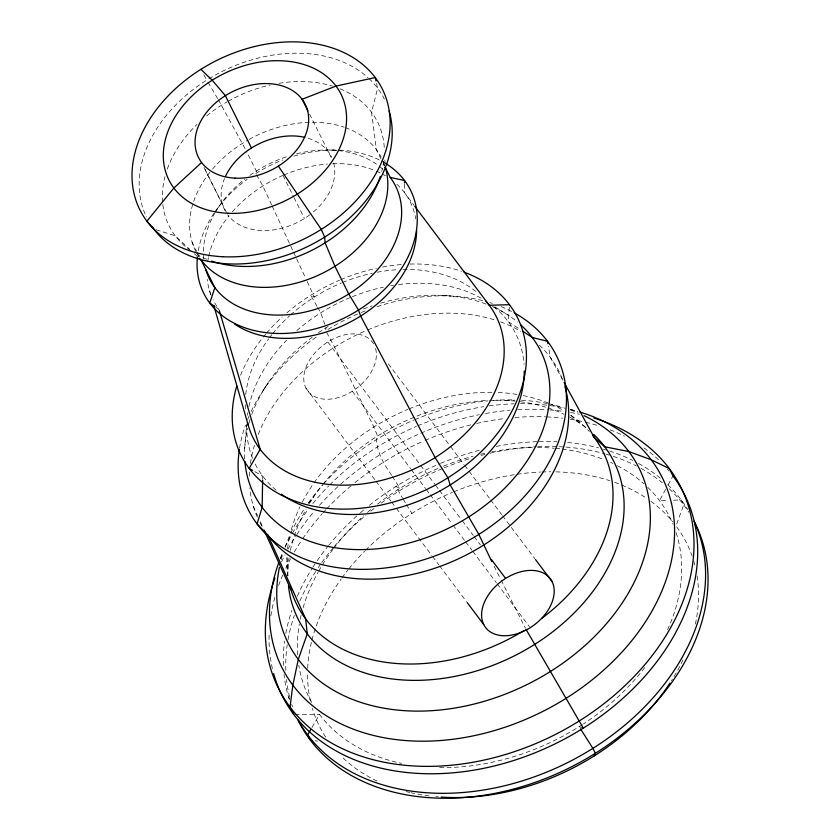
<?xml version="1.0" encoding="UTF-8"?>
<svg xmlns="http://www.w3.org/2000/svg" width="840" height="840" viewBox="0 0 840 840"><rect width="100%" height="100%" fill="white"/><g stroke="black" fill="none" stroke-linecap="round" stroke-linejoin="round"><path stroke-width="0.63" stroke-dasharray="4.2 3.15" d="M404.555 184.159L404.523 192.675L413.942 205.18M262.647 478.695L262.689 476.091L252.556 470.316M509.292 307.304L508.253 321.657L520.275 329.574M244.661 448.655L246.677 424.001M325.836 329.784L326.036 327.757M271.625 204.887L262.857 185.987L255.801 173.492L256.337 171.077L246.54 151.441M280.413 558.674L282.755 552.867M665.626 489.426L659.495 500.64L668.441 500.356M668.073 484.932L672.976 475.965M312.029 727.356L319.536 714.441A201.642 147.945 -26.5 0 0 401.625 763.445M263.382 390.106L268.044 382.914M216.667 209.622L218.694 206.882M308.48 503.36L313.73 496.776M673.554 500.189L681.23 499.937L683.687 504.872L676 525.913A205.17 150.538 -26.5 0 1 692.087 556.006M505.722 400.428L514.889 400.176M295.04 714.452L319.536 714.441M331.863 150.097L337.103 150.15M442.386 295.428L450.849 296.037M315.105 740.723L317.604 741.185M570.35 409.479L577.563 411.411M156.125 229.751L175.172 235.757L189.546 249.197M579.117 726.695L582.256 727.766M495.002 306.863L509.261 315.882M215.901 307.251L218.988 309.362A110.051 80.745 -26.5 0 1 213.119 299.806M579.369 422.961L569.604 414.341A171.14 125.57 -26.5 0 1 589.375 431.508M194.345 253.67L197.222 256.358M388.395 363.919L449.768 445.536M450.555 446.586L463.932 464.373M464.719 465.423L489.899 498.907M490.686 499.957L501.701 514.605M502.488 515.655L534.755 558.558M327.779 341.922L419.843 464.363M420.63 465.402L434.794 484.239M435.582 485.289L438.732 489.468M439.519 490.518L461.548 519.823M462.336 520.863L473.351 535.51M474.138 536.561L480.428 544.929M352.359 391.209L410.582 468.647M411.369 469.697L425.534 488.534M426.321 489.573L429.471 493.763M430.259 494.812L452.288 524.107M453.075 525.158L464.877 540.855M465.665 541.895L471.954 550.274M472.742 551.313L496.346 582.708M497.133 583.758L529.399 626.661M305.907 388.059L375.144 480.144M375.931 481.183L390.883 501.07M391.671 502.11L395.608 507.35M396.396 508.389L431.802 555.481M432.59 556.532L438.879 564.9M439.667 565.95L466.421 601.524M391.671 475.335C384.195 464.625 377.255 453.002 376.446 439.635L377.591 436.034L373.884 427.024L334.604 347.141L326.33 331.884M392.354 476.427L399.924 488.387L395.976 486.476L402.476 498.015M403.147 499.118L405.836 503.528M406.507 504.63L411.884 513.44M207.984 82.32L217.718 98.648M218.358 99.739L245.963 150.286M316.995 306.243L310.727 295.312L314.36 297.024L306.138 279.3M317.625 307.335L320.754 312.806L324.818 324.303M562.842 380.216L550.295 357.326L548.373 346.206M203.784 74.739L206.682 80.136A132.783 97.43 -26.5 0 0 146.433 217.004M494.12 566.192L500.608 579.044M501.197 580.22L525.389 628.121M380.993 158.917L376.394 149.678L371.553 112.255L377.622 88.211L376.562 83.475M383.303 163.537L384.447 165.847M309.582 114.124L331.632 158.351M282.996 175.423L293.433 196.371M294.021 197.536L304.458 218.484M205.086 169.47L226.548 212.531M204.005 167.422L222.569 204.656M192.077 242.162L196.686 251.402M197.264 252.556L199.563 257.177M288.53 696.99L289.506 698.964M272.171 206.062L292.992 250.95M293.538 252.137L305.592 278.124M253.344 506.331L257.639 515.844M260.327 521.798L262.469 526.554M209.496 290.535L210.934 295.565M384.804 159.999L385.214 163.79M287.983 569.174L286.965 556.164A171.14 125.57 -26.5 0 0 287.879 575.862M693.703 561.005A205.17 150.538 -26.5 0 1 695.048 565.908M697.106 576.051A205.17 150.538 -26.5 0 1 695.352 624.141M682.973 659.957A205.17 150.538 -26.5 0 1 671.412 680.81M438.512 796.898A205.17 150.538 -26.5 0 1 435.834 796.667M429.198 795.942A205.17 150.538 -26.5 0 1 411.096 792.76M409.836 792.466A205.17 150.538 -26.5 0 1 406.119 791.553M376.981 781.022A205.17 150.538 -26.5 0 1 341.114 756.074M325.584 736.995A205.17 150.538 -26.5 0 1 312.385 708.372M310.454 700.959A205.17 150.538 -26.5 0 1 307.556 672.252M307.681 668.262A205.17 150.538 -26.5 0 1 311.64 641.34M311.966 640.038A205.17 150.538 -26.5 0 1 341.177 578.938M341.922 577.92A205.17 150.538 -26.5 0 1 348.106 569.793M348.915 568.796A205.17 150.538 -26.5 0 1 364.592 551.26M365.516 550.326A205.17 150.538 -26.5 0 1 452.529 492.334M453.737 491.831A205.17 150.538 -26.5 0 1 515.77 474.464M517.072 474.275A205.17 150.538 -26.5 0 1 540.55 472.038M541.842 471.975A205.17 150.538 -26.5 0 1 550.83 471.807M555.891 471.87A205.17 150.538 -26.5 0 1 609.756 480.659M614.733 482.349A205.17 150.538 -26.5 0 1 646.517 498.246M650.885 501.302A205.17 150.538 -26.5 0 1 672.851 521.913M292.562 706.828A221.582 162.582 -26.5 0 1 291.743 704.382M289.653 697.095A221.582 162.582 -26.5 0 1 286.503 679.486M285.842 670.394A221.582 162.582 -26.5 0 1 287.217 644.784M288.036 639.681A221.582 162.582 -26.5 0 1 294.315 615.352M299.817 601.115A221.582 162.582 -26.5 0 1 316.754 569.919M318.234 567.683A221.582 162.582 -26.5 0 1 321.069 563.567M321.804 562.538A221.582 162.582 -26.5 0 1 333.606 547.323M334.457 546.325A221.582 162.582 -26.5 0 1 365.81 515.214M370.808 511.088A221.582 162.582 -26.5 0 1 374.903 507.864M381.161 503.139A221.582 162.582 -26.5 0 1 443.037 468.321M444.213 467.828A221.582 162.582 -26.5 0 1 469.886 458.619M481.194 455.395A221.582 162.582 -26.5 0 1 484.974 454.43M490.014 453.233A221.582 162.582 -26.5 0 1 536.403 446.733M537.705 446.67A221.582 162.582 -26.5 0 1 556.868 446.586M559.356 446.691A221.582 162.582 -26.5 0 1 564.711 447.006M566.045 447.111A221.582 162.582 -26.5 0 1 604.632 453.747M605.85 454.083A221.582 162.582 -26.5 0 1 609.43 455.144M613.274 456.362A221.582 162.582 -26.5 0 1 636.478 466.001M641.046 468.426A221.582 162.582 -26.5 0 1 662.382 482.79M669.239 488.786A221.582 162.582 -26.5 0 1 688.842 512.284M289.286 699.447A221.582 162.582 -26.5 0 1 284.036 674.552M283.385 665.458A221.582 162.582 -26.5 0 1 284.582 641.12M285.81 633.465A221.582 162.582 -26.5 0 1 291.858 610.418M297.36 596.179A221.582 162.582 -26.5 0 1 312.123 568.355M312.837 567.221A221.582 162.582 -26.5 0 1 315.777 562.748M317.173 560.69A221.582 162.582 -26.5 0 1 327.842 546.399M328.661 545.391A221.582 162.582 -26.5 0 1 359.436 513.629M360.413 512.788A221.582 162.582 -26.5 0 1 364.34 509.45M369.369 505.344A221.582 162.582 -26.5 0 1 439.394 463.88M440.57 463.386A221.582 162.582 -26.5 0 1 479.987 450.135M496.335 446.429A221.582 162.582 -26.5 0 1 537.831 441.641M539.123 441.599A221.582 162.582 -26.5 0 1 556.899 441.756M567.577 442.522A221.582 162.582 -26.5 0 1 598.51 447.836M603.383 449.148A221.582 162.582 -26.5 0 1 606.974 450.209M609.536 451.017A221.582 162.582 -26.5 0 1 632.867 460.478M638.589 463.491A221.582 162.582 -26.5 0 1 661.93 479.525M667.716 484.743A221.582 162.582 -26.5 0 1 687.75 509.544M676.126 532.665A201.642 147.945 -26.5 0 1 667.433 630.074M644.69 667.601A201.642 147.945 -26.5 0 1 583.496 723.88M582.404 724.595A201.642 147.945 -26.5 0 1 437.714 767.561M311.745 702.555A201.642 147.945 -26.5 0 1 298.798 665.175M297.654 654.906A201.642 147.945 -26.5 0 1 299.292 624.267M300.248 619.175A201.642 147.945 -26.5 0 1 301.098 615.352M303.104 607.719A201.642 147.945 -26.5 0 1 318.003 572.355M318.644 571.221A201.642 147.945 -26.5 0 1 332.787 549.538M333.554 548.51A201.642 147.945 -26.5 0 1 363.626 515.812M367.458 512.41A201.642 147.945 -26.5 0 1 372.393 508.242M377.465 504.168A201.642 147.945 -26.5 0 1 438.69 468.143M443.415 466.179A201.642 147.945 -26.5 0 1 473.046 456.204M480.617 454.262A201.642 147.945 -26.5 0 1 485.656 453.106M491.925 451.815A201.642 147.945 -26.5 0 1 532.34 447.5M537.495 447.468A201.642 147.945 -26.5 0 1 554.253 448.224M555.566 448.34A201.642 147.945 -26.5 0 1 560.795 448.896M562.097 449.054A201.642 147.945 -26.5 0 1 604.453 459.795M610.491 462.368A201.642 147.945 -26.5 0 1 612.853 463.459M617.495 465.759A201.642 147.945 -26.5 0 1 643.954 483.819M647.745 487.347A201.642 147.945 -26.5 0 1 672.987 524.181M272.391 668.598A224.931 165.039 -26.5 0 1 269.125 633.35M270.837 615.846A224.931 165.039 -26.5 0 1 275.006 596.851M278.618 585.543A224.931 165.039 -26.5 0 1 282.681 575.106M285.8 568.145A224.931 165.039 -26.5 0 1 290.451 558.894M294.284 552.027A224.931 165.039 -26.5 0 1 302.001 539.721M302.694 538.702A224.931 165.039 -26.5 0 1 322.298 513.639M323.169 512.663A224.931 165.039 -26.5 0 1 325.805 509.775M326.697 508.82A224.931 165.039 -26.5 0 1 350.983 485.867M354.963 482.601A224.931 165.039 -26.5 0 1 423.885 440.895M425.082 440.381A224.931 165.039 -26.5 0 1 471.713 424.641M476.711 423.455A224.931 165.039 -26.5 0 1 504.567 418.562M514.962 417.501A224.931 165.039 -26.5 0 1 545.538 416.85M546.767 416.903A224.931 165.039 -26.5 0 1 562.59 418.205M570.381 419.276A224.931 165.039 -26.5 0 1 584.315 421.943M585.553 422.226A224.931 165.039 -26.5 0 1 597.597 425.481M610.092 429.807A224.931 165.039 -26.5 0 1 624.361 436.149M643.944 447.899A224.931 165.039 -26.5 0 1 660.208 461.444M667.349 469.014A224.931 165.039 -26.5 0 1 669.018 470.967M281.568 561.897A224.931 165.039 -26.5 0 1 284.949 554.946M288.005 549.192A224.931 165.039 -26.5 0 1 296.121 535.637M296.846 534.524A224.931 165.039 -26.5 0 1 314.36 511.13M319.473 505.26A224.931 165.039 -26.5 0 1 339.591 485.153M340.536 484.312A224.931 165.039 -26.5 0 1 479.262 414.708M485.457 413.511A224.931 165.039 -26.5 0 1 509.975 410.204M517.755 409.647A224.931 165.039 -26.5 0 1 548.373 409.815M549.696 409.909A224.931 165.039 -26.5 0 1 564.102 411.485M570.538 412.503A224.931 165.039 -26.5 0 1 579.38 414.257M280.245 558.716A212.552 155.957 -26.5 0 1 282.597 552.941M285.191 547.166A212.552 155.957 -26.5 0 1 291.68 534.534M292.331 533.4A212.552 155.957 -26.5 0 1 308.028 509.681M312.837 503.559A212.552 155.957 -26.5 0 1 328.724 485.877M329.658 484.932A212.552 155.957 -26.5 0 1 416.472 426.342M417.659 425.828A212.552 155.957 -26.5 0 1 483.756 406.686M489.027 405.919A212.552 155.957 -26.5 0 1 514.017 403.82M520.495 403.704A212.552 155.957 -26.5 0 1 565.499 408.282M570.423 409.427A212.552 155.957 -26.5 0 1 577.626 411.358M281.19 559.745A196.035 143.84 -26.5 0 1 283.006 553.371M285.106 547.05A196.035 143.84 -26.5 0 1 290.231 534.345M290.756 533.19A196.035 143.84 -26.5 0 1 304.752 508.211M308.343 502.981A196.035 143.84 -26.5 0 1 322.854 484.754M323.726 483.767A196.035 143.84 -26.5 0 1 413.731 420.116M414.939 419.612A196.035 143.84 -26.5 0 1 487.83 400.89M493.091 400.439A196.035 143.84 -26.5 0 1 515.057 399.924M521.462 400.218A196.035 143.84 -26.5 0 1 547.333 403.557M548.583 403.82A196.035 143.84 -26.5 0 1 563.125 407.547M570.717 410.088A196.035 143.84 -26.5 0 1 578.109 412.986M287.868 575.747A176.431 129.455 -26.5 0 1 289.055 557.991M290.388 550.4A176.431 129.455 -26.5 0 1 306.044 509.281M309.393 503.538A176.431 129.455 -26.5 0 1 322.056 485.363M322.865 484.344A176.431 129.455 -26.5 0 1 488.177 400.428M489.457 400.376A176.431 129.455 -26.5 0 1 515.077 401.121M520.38 401.73A176.431 129.455 -26.5 0 1 545.601 407.159M548.131 407.957A176.431 129.455 -26.5 0 1 563.986 414.257M569.72 417.155A176.431 129.455 -26.5 0 1 586.803 428.4M287.574 548.699A171.14 125.57 -26.5 0 1 290.02 534.744M291.333 529.652A171.14 125.57 -26.5 0 1 300.027 506.678M302.379 501.984A171.14 125.57 -26.5 0 1 313.362 483.851M314.097 482.8A171.14 125.57 -26.5 0 1 407.935 409.353M409.112 408.86A171.14 125.57 -26.5 0 1 491.999 392.301M498.173 392.48A171.14 125.57 -26.5 0 1 518.101 394.601M523.257 395.567A171.14 125.57 -26.5 0 1 564.333 411.012M262.091 526.407A167.548 122.934 -26.5 0 1 259.591 521.871M257.355 517.198A167.548 122.934 -26.5 0 1 249.805 487.778M249.417 476.165A167.548 122.934 -26.5 0 1 249.648 471.072M250.457 463.439A167.548 122.934 -26.5 0 1 254.436 445.358M258.258 434.354A167.548 122.934 -26.5 0 1 366.587 330.414M367.762 329.91A167.548 122.934 -26.5 0 1 494.141 319.725M500.556 321.856A167.548 122.934 -26.5 0 1 520.853 331.359M539.364 345.167A167.548 122.934 -26.5 0 1 562.695 379.89M239.547 448.203A172.274 126.399 -26.5 0 1 245.469 425.197M247.643 419.475A172.274 126.399 -26.5 0 1 249.091 416.031M251.181 411.443A172.274 126.399 -26.5 0 1 318.066 335.832M327.905 329.459A172.274 126.399 -26.5 0 1 360.024 313.005M361.2 312.522A172.274 126.399 -26.5 0 1 365.935 310.632M377.066 306.653A172.274 126.399 -26.5 0 1 482.685 300.625M489.783 302.6A172.274 126.399 -26.5 0 1 492.345 303.408M501.123 306.621A172.274 126.399 -26.5 0 1 511.844 311.567M244.703 458.945A160.22 117.558 -26.5 0 1 247.59 428.327M248.934 423.192A160.22 117.558 -26.5 0 1 250.089 419.36M251.811 414.372A160.22 117.558 -26.5 0 1 312.113 337.292M318.455 332.745A160.22 117.558 -26.5 0 1 328.23 326.393M363.416 309.005A160.22 117.558 -26.5 0 1 371.952 305.907M380.635 303.167A160.22 117.558 -26.5 0 1 486.213 304.132M492.366 306.642A160.22 117.558 -26.5 0 1 517.524 322.056M493.763 306.737A145.646 106.869 -26.5 0 1 524.044 364.403M276.15 490.161A145.646 106.869 -26.5 0 1 254.73 463.05M252.651 458.378A145.646 106.869 -26.5 0 1 246.729 424.043M247.422 415.286A145.646 106.869 -26.5 0 1 247.769 412.776M248.934 406.466A145.646 106.869 -26.5 0 1 286.556 340.284M296.804 330.593A145.646 106.869 -26.5 0 1 351.12 297.192M352.328 296.699A145.646 106.869 -26.5 0 1 383.344 287.175M390.82 285.726A145.646 106.869 -26.5 0 1 393.382 285.306M398.548 284.571A145.646 106.869 -26.5 0 1 482.055 298.725M240.576 375.207A154.392 113.285 -26.5 0 1 262.406 338.142M263.214 337.124A154.392 113.285 -26.5 0 1 265.724 334.089M266.574 333.081A154.392 113.285 -26.5 0 1 282.125 317.048M286.87 312.858A154.392 113.285 -26.5 0 1 339.57 280.171M340.767 279.657A154.392 113.285 -26.5 0 1 376.341 268.307M382.536 267.057A154.392 113.285 -26.5 0 1 402.161 264.484M410.036 264.065A154.392 113.285 -26.5 0 1 461.591 271.288M245.406 408.639A135.859 99.687 -26.5 0 1 245.259 404.744M245.732 394.527A135.859 99.687 -26.5 0 1 268.769 338.709M269.524 337.691A135.859 99.687 -26.5 0 1 271.856 334.677M272.654 333.669A135.859 99.687 -26.5 0 1 289.548 315.819M290.493 314.969A135.859 99.687 -26.5 0 1 341.387 282.996M342.552 282.513A135.859 99.687 -26.5 0 1 372.215 273.231M377.223 272.213A135.859 99.687 -26.5 0 1 397.845 269.682M402.98 269.483A135.859 99.687 -26.5 0 1 477.015 292.415M396.879 184.244A110.051 80.745 -26.5 0 1 415.727 218.831M211.103 295.239A110.051 80.745 -26.5 0 1 207.26 279.394M207.711 261.524A110.051 80.745 -26.5 0 1 208.394 257.712M208.656 256.442A110.051 80.745 -26.5 0 1 229.016 215.744M232.355 211.785A110.051 80.745 -26.5 0 1 282.524 175.571M283.721 175.056A110.051 80.745 -26.5 0 1 327.495 164.052M332.671 163.737A110.051 80.745 -26.5 0 1 375.155 170.646M376.362 171.16A110.051 80.745 -26.5 0 1 381.087 173.366M382.221 173.953A110.051 80.745 -26.5 0 1 385.55 175.833M198.251 250.709A115.552 84.788 -26.5 0 1 213.98 213.266M214.672 212.247A115.552 84.788 -26.5 0 1 247.18 179.329M255.801 173.492A115.552 84.788 -26.5 0 1 282.765 159.968M293.853 156.156A115.552 84.788 -26.5 0 1 337.229 150.087M339.728 150.171A115.552 84.788 -26.5 0 1 380.383 160.472M381.518 161.059A115.552 84.788 -26.5 0 1 385.875 163.59M203.732 258.668A103.992 76.303 -26.5 0 1 214.62 213.423M215.261 212.321A103.992 76.303 -26.5 0 1 244.776 179.193M249.931 175.35A103.992 76.303 -26.5 0 1 289.086 155.935M296.499 153.835A103.992 76.303 -26.5 0 1 336.998 150.465M338.279 150.591A103.992 76.303 -26.5 0 1 378.462 165.659M379.491 166.457A103.992 76.303 -26.5 0 1 382.473 168.977M383.25 161.584A103.992 76.303 -26.5 0 1 384.993 166.268M198.902 256.882A103.992 76.303 -26.5 0 1 196.35 252.567M195.773 251.454A103.992 76.303 -26.5 0 1 211.649 170.121M212.478 169.134A103.992 76.303 -26.5 0 1 248.031 140.059M249.165 139.419A103.992 76.303 -26.5 0 1 344.075 127.155M345.334 127.596A103.992 76.303 -26.5 0 1 381.087 157.059M340.053 88.778A116.477 85.46 -26.5 0 1 384.29 148.449M383.723 161.196A116.477 85.46 -26.5 0 1 381.728 171.392M206.672 259.234A116.477 85.46 -26.5 0 1 198.398 255.36M190.838 250.73A116.477 85.46 -26.5 0 1 162.708 203.438M162.593 202.157A116.477 85.46 -26.5 0 1 164.997 176.621M167.339 168.998A116.477 85.46 -26.5 0 1 197.001 124.425M206.672 115.857A116.477 85.46 -26.5 0 1 227.01 101.934M228.113 101.304A116.477 85.46 -26.5 0 1 270.092 85.029M278.943 83.307A116.477 85.46 -26.5 0 1 332.514 86.121M208.845 78.802A132.783 97.43 -26.5 0 1 367.983 77.679M368.959 78.572A132.783 97.43 -26.5 0 1 384.363 99.057M333.711 163.065A59.619 43.743 -26.5 0 1 310.8 214.053M309.771 214.83A59.619 43.743 -26.5 0 1 227.714 214.851M224.973 210.556A59.619 43.743 -26.5 0 1 224.553 178.458M308.248 138.264A59.619 43.743 -26.5 0 1 331.538 157.08M375.543 348.485A40.53 27.29 -36.9 0 1 331.044 399.021A40.53 27.29 -36.9 0 1 312.701 355.519A40.53 27.29 -36.9 0 1 373.663 344.032"/><path stroke-width="1.26" d="M404.555 182.941L404.555 180.516L390.212 177.398L385.024 167.003M262.626 479.997L262.164 507.37L257.061 523.929L267.803 534.975L305.655 618.891L307.251 633.832L298.294 659.411L292.834 685.135L290.062 707.049L293.748 714.452M594.216 755.927L595.35 753.291L592.893 748.356L580.493 728.868M310.779 729.509L307.65 734.885L310.107 739.82M201.6 162.488L173.87 188.024L146.905 221.172L153.752 229.005M509.481 304.7L489.258 305.277L414.729 206.231M252.556 470.316L249.186 468.394L260.19 449.337L219.356 310.611M522.459 331.012L532.287 337.491L547.523 341.271L547.942 343.739M214.872 306.548L209.738 303.03L214.872 287.669L201.054 259.949L199.133 258.153M200.897 69.332L212.205 80.22L225.372 95.655L251.475 148.019M535.531 559.598L552.058 581.574A40.53 27.29 -36.9 0 1 511.455 635.145A40.53 27.29 -36.9 0 1 490.171 592.462A40.53 27.29 -36.9 0 1 552.058 581.574M491.442 559.587L505.606 578.424M467.208 602.574L483.735 624.55M278.355 166.11L321.258 229.404L324.681 237.069L325.122 242.834L334.929 266.269L348.757 293.99L358.491 310.055L360.654 316.05L435.099 457.59L447.93 477.781L450.198 484.943L478.842 534.398L491.757 561.519M525.976 629.286L583.307 728.123M564.091 382.494L594.206 437.419L604.726 446.765L628.813 451.542L651.2 459.764L669.291 468.562L672.976 475.965A224.931 165.039 -26.5 0 1 556.175 743.316A224.931 165.039 -26.5 0 1 273.641 673.554M307.923 110.912L302.117 99.278L336 86.069L375.249 77.564L376.036 81.112M264.075 530.124L290.892 589.617M213.822 305.603L248.472 426.101M669.963 683.057A205.17 150.538 -26.5 0 1 441.189 797.097M694.05 521.241A221.582 162.582 -26.5 0 1 570.129 767.498A221.582 162.582 -26.5 0 1 297.99 719.975M694.449 522.123A221.582 162.582 -26.5 0 1 567.672 762.562A221.582 162.582 -26.5 0 1 298.515 720.804M593.912 418.079A224.931 165.039 -26.5 0 1 670.299 628.288A224.931 165.039 -26.5 0 1 398.664 764.589A224.931 165.039 -26.5 0 1 274.921 578.141M579.978 412.062A212.552 155.957 -26.5 0 1 652.166 610.712A212.552 155.957 -26.5 0 1 395.472 739.515A212.552 155.957 -26.5 0 1 278.534 563.315M584.083 415.685A196.035 143.84 -26.5 0 1 527.625 684.264A196.035 143.84 -26.5 0 1 279.416 567.409M593.691 434.395A176.431 129.455 -26.5 0 1 513.534 656.26A176.431 129.455 -26.5 0 1 288.498 586.173M592.662 435.425A171.14 125.57 -26.5 0 1 542.083 618.167M523.835 630.62A171.14 125.57 -26.5 0 1 290.209 587.192M564.753 385.98A167.548 122.934 -26.5 0 1 464.425 555.912A167.548 122.934 -26.5 0 1 267.803 534.975M514.122 312.784A172.274 126.399 -26.5 0 1 458.504 545.811A172.274 126.399 -26.5 0 1 239.358 449.474M520.433 324.566A160.22 117.558 -26.5 0 1 449.421 527.762A160.22 117.558 -26.5 0 1 244.881 461.507M524.265 371.038A145.646 106.869 -26.5 0 1 434.385 493.889A145.646 106.869 -26.5 0 1 281.431 494.214M464.121 272.192A154.392 113.285 -26.5 0 1 508.988 416.399A154.392 113.285 -26.5 0 1 326.099 508.179A154.392 113.285 -26.5 0 1 236.722 386.295M486.119 301.392A135.859 99.687 -26.5 0 1 420.378 465.927A135.859 99.687 -26.5 0 1 247.496 422.499M416.619 230.402A110.051 80.745 -26.5 0 1 349.629 322.34A110.051 80.745 -26.5 0 1 234.801 324.198M385.875 163.59A115.552 84.788 -26.5 0 1 344.631 317.825A115.552 84.788 -26.5 0 1 197.39 256.988M390.212 177.398A103.992 76.303 -26.5 0 1 336.913 300.657A103.992 76.303 -26.5 0 1 205.905 269.881M385.361 167.465A103.992 76.303 -26.5 0 1 323.096 272.937A103.992 76.303 -26.5 0 1 201.054 259.949M380.247 176.484A116.477 85.46 -26.5 0 1 211.659 261.083M389.078 110.922A132.783 97.43 -26.5 0 1 308.028 246.351A132.783 97.43 -26.5 0 1 152.25 226.936M225.54 176.211A59.619 43.743 -26.5 0 1 304.752 137.329M222.894 256.736A135.44 99.372 -26.5 0 0 386.935 100.727A135.44 99.372 -26.5 0 0 173.397 90.647A135.44 99.372 -26.5 0 0 222.894 256.736M227.829 213.276A96.159 70.56 -26.5 0 0 344.295 102.511A96.159 70.56 -26.5 0 0 192.675 95.351A96.159 70.56 -26.5 0 0 227.829 213.276M235.053 178.143A59.619 43.743 -26.5 0 0 307.262 109.473A59.619 43.743 -26.5 0 0 213.266 105.032A59.619 43.743 -26.5 0 0 235.053 178.143"/></g></svg>
